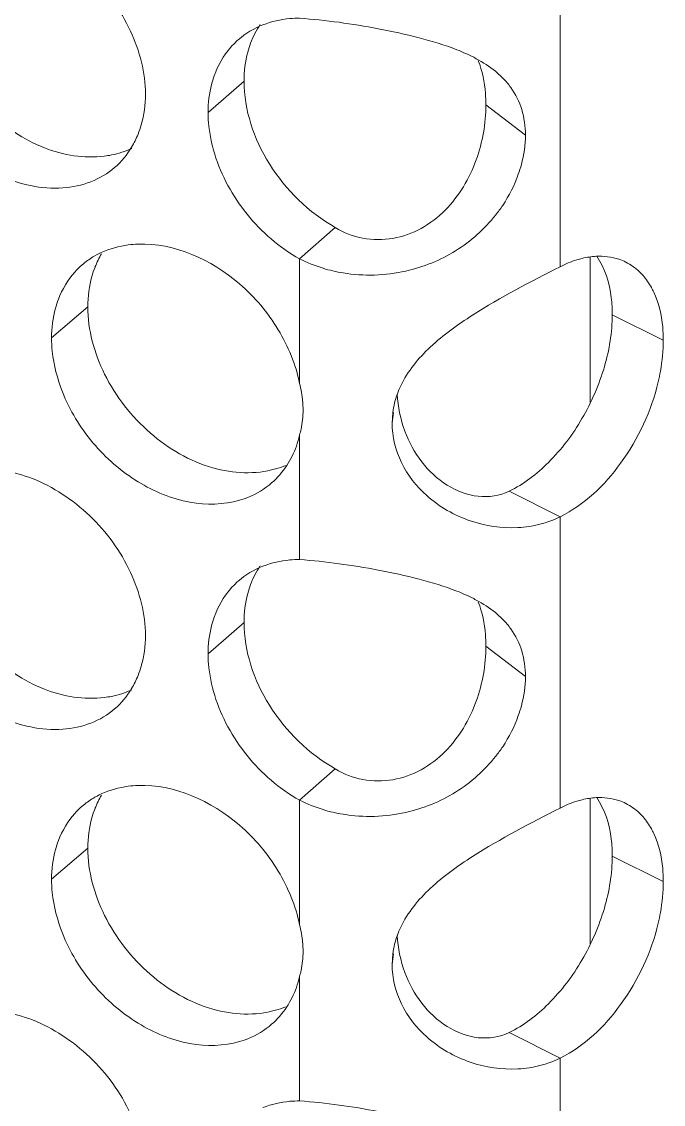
# Model space of a CAD drawing. Header units: millimetres. Extents: x 1177 to 4147, y 93 to 2194.
# Drawn here: x 2696.71 to 2706.04, y 671.73 to 687.48 of the extents above; entities that cross this region are included whole.
import ezdxf

# ---------------------------------------------------------------- set-up
doc = ezdxf.new("R2010")
doc.units = ezdxf.units.MM
doc.header["$LTSCALE"] = 0.1
doc.layers.get('0').update_dxf_attribs({"lineweight": 13})
doc.layers.add('标注', color=251, linetype='Continuous', lineweight=9)

# ---------------------------------------------------------------- blocks, each defined once
blk = doc.blocks.new('02')
for p, q in [((4632.76, 568.29), (4632.76, 574.344)), ((4627.348, 565.867), (4627.348, 568.454)), ((4627.348, 562.204), (4627.348, 564.791)), ((4632.76, 557.04), (4632.76, 563.094)), ((4627.348, 554.617), (4627.348, 557.204)), ((4627.348, 550.954), (4627.348, 553.541)), ((4632.76, 545.79), (4632.76, 551.844))]:
    blk.add_line(p, q)
for points, knots in [([(4627.348, 522.744), (4597.363, 531.299), (4553.55, 545.69), (4497.641, 568.487), (4458.71, 586.649), (4422.281, 606.068), (4388.51, 626.659), (4357.551, 648.334), (4338.416, 663.815), (4329.392, 671.722)], [0, 0, 0, 0, 0.278685, 0.411475, 0.539478, 0.662459, 0.780251, 0.892768, 1, 1, 1, 1]), ([(4626.906, 521.428), (4597.052, 529.945), (4553.424, 544.261), (4497.732, 566.923), (4458.929, 584.973), (4422.597, 604.269), (4388.892, 624.729), (4357.964, 646.263), (4338.829, 661.641), (4329.798, 669.496)], [0, 0, 0, 0, 0.278468, 0.411196, 0.539177, 0.662176, 0.780023, 0.892638, 1, 1, 1, 1]), ([(4628.518, 518.372), (4598.337, 526.935), (4554.235, 541.353), (4497.955, 564.22), (4458.766, 582.448), (4422.099, 601.945), (4388.114, 622.628), (4356.965, 644.402), (4337.717, 659.96), (4328.641, 667.907)], [0, 0, 0, 0, 0.278732, 0.411552, 0.539576, 0.662563, 0.780343, 0.892822, 1, 1, 1, 1]), ([(4328.202, 667.332), (4337.3, 659.316), (4356.601, 643.626), (4387.852, 621.677), (4421.956, 600.844), (4458.755, 581.215), (4498.091, 562.874), (4554.59, 539.876), (4598.873, 525.389), (4629.18, 516.79)], [0, 0, 0, 0, 0.107262, 0.219794, 0.337581, 0.460553, 0.588547, 0.721328, 1, 1, 1, 1])]:
    blk.add_open_spline(points, degree=3, knots=knots)
at = {"layer": '标注'}
for p, q in [((4626.196, 572.148), (4625.449, 571.498)), ((4631.219, 571.652), (4632.039, 571.024)), ((4628.091, 569.105), (4627.348, 568.454)), ((4633.383, 565.469), (4633.383, 568.488)), ((4622.951, 567.46), (4622.198, 566.811)), ((4633.843, 567.294), (4634.903, 566.764)), ((4629.284, 565.262), (4629.27, 565.039)), ((4629.301, 565.26), (4629.27, 565.039)), ((4631.7, 563.625), (4632.76, 563.094)), ((4626.196, 560.898), (4625.449, 560.248)), ((4631.219, 560.402), (4632.039, 559.774)), ((4628.091, 557.855), (4627.348, 557.204)), ((4633.383, 554.219), (4633.383, 557.238)), ((4633.383, 554.219), (4633.383, 557.238)), ((4622.951, 556.21), (4622.198, 555.561)), ((4622.951, 556.21), (4622.198, 555.561)), ((4633.843, 556.044), (4634.903, 555.514)), ((4633.843, 556.044), (4634.903, 555.514)), ((4629.284, 554.012), (4629.27, 553.789)), ((4629.284, 554.012), (4629.27, 553.789)), ((4629.301, 554.01), (4629.27, 553.789)), ((4629.301, 554.01), (4629.27, 553.789)), ((4631.7, 552.375), (4632.76, 551.844)), ((4631.7, 552.375), (4632.76, 551.844))]:
    blk.add_line(p, q, dxfattribs=at)
for centre, radius, start, end in [((4622.206, 571.758), 1.925, 329.2925, 338.318), ((4623.959, 567), 1.744, 114.6822, 121.1409), ((4623.909, 567.083), 1.647, 121.1376, 130.744), ((4624.886, 567.581), 1.918, 149.2796, 158.5755), ((4628.745, 571.24), 3.117, 243.3667, 253.0477), ((4631.209, 564.984), 1.946, 154.753, 159.9756), ((4625.364, 565.307), 2.058, 0.0408, 5.1029), ((4625.378, 565.236), 2.02, 340.5097, 347.2785), ((4626.352, 565.823), 1.805, 285.9402, 293.0214), ((4622.206, 560.508), 1.925, 329.2925, 338.318), ((4623.959, 555.75), 1.744, 114.6822, 121.1409), ((4623.959, 555.75), 1.744, 114.6822, 121.1409), ((4623.909, 555.833), 1.647, 121.1376, 130.744), ((4623.909, 555.833), 1.647, 121.1376, 130.744), ((4624.886, 556.331), 1.918, 149.2796, 158.5755), ((4624.886, 556.331), 1.918, 149.2796, 158.5755), ((4628.745, 559.99), 3.117, 243.3667, 253.0477), ((4631.209, 553.734), 1.946, 154.753, 159.9756), ((4631.209, 553.734), 1.946, 154.753, 159.9756), ((4625.364, 554.057), 2.058, 0.0408, 5.1029), ((4625.364, 554.057), 2.058, 0.0408, 5.1029), ((4625.378, 553.986), 2.02, 340.5097, 347.2785), ((4625.378, 553.986), 2.02, 340.5097, 347.2785), ((4626.352, 554.573), 1.805, 285.9402, 293.0214), ((4626.352, 554.573), 1.805, 285.9402, 293.0214)]:
    blk.add_arc(centre, radius, start, end, dxfattribs=at)
for points, knots in [([(4624.148, 571.872), (4624.148, 572.322), (4623.902, 573.258), (4623.198, 574.23), (4622.441, 574.828), (4621.65, 575.249), (4620.973, 575.363), (4620.556, 575.311)], [0, 0, 0, 0, 0.246187, 0.510826, 0.643167, 0.770525, 1, 1, 1, 1]), ([(4619.714, 574.03), (4619.714, 573.58), (4619.958, 572.644), (4620.658, 571.67), (4621.412, 571.071), (4622.201, 570.649), (4622.877, 570.536), (4623.293, 570.588)], [0, 0, 0, 0, 0.246494, 0.511184, 0.643406, 0.77061, 1, 1, 1, 1]), ([(4627.348, 573.454), (4627.281, 573.455), (4627.022, 573.444), (4626.765, 573.386), (4626.586, 573.316)], [0, 0, 0, 0, 0.258603, 1, 1, 1, 1]), ([(4630.617, 572.799), (4630.361, 572.9), (4629.819, 573.064), (4628.729, 573.296), (4627.896, 573.417), (4627.348, 573.454)], [0, 0, 0, 0, 0.246985, 0.506558, 1, 1, 1, 1]), ([(4626.077, 573.008), (4626.021, 572.959), (4625.806, 572.745), (4625.653, 572.473), (4625.576, 572.258)], [0, 0, 0, 0, 0.24633, 1, 1, 1, 1]), ([(4626.333, 572.936), (4626.31, 572.875), (4626.229, 572.62), (4626.196, 572.35), (4626.196, 572.148)], [0, 0, 0, 0, 0.242216, 1, 1, 1, 1]), ([(4631.072, 572.584), (4631.037, 572.604), (4630.889, 572.684), (4630.735, 572.752), (4630.617, 572.799)], [0, 0, 0, 0, 0.243279, 1, 1, 1, 1]), ([(4631.219, 571.652), (4631.219, 571.733), (4631.207, 572.045), (4631.143, 572.356), (4631.06, 572.572)], [0, 0, 0, 0, 0.25883, 1, 1, 1, 1]), ([(4631.571, 572.21), (4631.536, 572.246), (4631.383, 572.388), (4631.209, 572.506), (4631.072, 572.584)], [0, 0, 0, 0, 0.242896, 1, 1, 1, 1]), ([(4619.155, 572.331), (4619.327, 571.864), (4619.735, 571.205), (4620.482, 570.543), (4621.286, 570.056), (4622.193, 569.851), (4623.018, 570.024), (4623.364, 570.226), (4623.508, 570.351)], [0, 0, 0, 0, 0.272504, 0.410462, 0.544153, 0.785671, 0.895417, 1, 1, 1, 1]), ([(4625.576, 572.258), (4625.555, 572.199), (4625.48, 571.952), (4625.449, 571.693), (4625.449, 571.498)], [0, 0, 0, 0, 0.242457, 1, 1, 1, 1]), ([(4626.196, 572.148), (4626.196, 571.549), (4626.617, 570.313), (4627.539, 569.418), (4628.091, 569.105)], [0, 0, 0, 0, 0.485697, 1, 1, 1, 1]), ([(4632.039, 571.024), (4632.039, 571.204), (4631.993, 571.556), (4631.837, 571.875), (4631.738, 572.012)], [0, 0, 0, 0, 0.516274, 1, 1, 1, 1]), ([(4623.995, 571.047), (4624.02, 571.11), (4624.111, 571.376), (4624.148, 571.659), (4624.148, 571.872)], [0, 0, 0, 0, 0.241909, 1, 1, 1, 1]), ([(4628.091, 569.105), (4628.266, 568.998), (4628.66, 568.845), (4629.293, 568.844), (4629.891, 569.06), (4630.554, 569.572), (4631.079, 570.468), (4631.219, 571.267), (4631.219, 571.652)], [0, 0, 0, 0, 0.126239, 0.253462, 0.381711, 0.510421, 0.762592, 1, 1, 1, 1]), ([(4625.449, 571.498), (4625.449, 571.427), (4625.462, 571.134), (4625.521, 570.844), (4625.586, 570.632)], [0, 0, 0, 0, 0.242222, 1, 1, 1, 1]), ([(4631.892, 570.212), (4631.916, 570.28), (4631.998, 570.543), (4632.039, 570.82), (4632.039, 571.024)], [0, 0, 0, 0, 0.259472, 1, 1, 1, 1]), ([(4623.293, 570.588), (4623.343, 570.594), (4623.54, 570.626), (4623.732, 570.686), (4623.866, 570.748)], [0, 0, 0, 0, 0.255988, 1, 1, 1, 1]), ([(4625.586, 570.632), (4625.724, 570.181), (4626.195, 569.326), (4626.932, 568.689), (4627.348, 568.454)], [0, 0, 0, 0, 0.49694, 1, 1, 1, 1]), ([(4631.423, 569.367), (4631.474, 569.431), (4631.663, 569.693), (4631.812, 569.985), (4631.892, 570.212)], [0, 0, 0, 0, 0.253493, 1, 1, 1, 1]), ([(4629.554, 568.2), (4629.917, 568.282), (4630.624, 568.566), (4631.193, 569.074), (4631.423, 569.367)], [0, 0, 0, 0, 0.500039, 1, 1, 1, 1]), ([(4623.995, 568.761), (4623.927, 568.758), (4623.666, 568.736), (4623.407, 568.665), (4623.231, 568.584)], [0, 0, 0, 0, 0.258302, 1, 1, 1, 1]), ([(4627.348, 565.867), (4627.27, 566.259), (4626.947, 567.031), (4625.94, 568.239), (4624.749, 568.791), (4623.995, 568.761)], [0, 0, 0, 0, 0.254485, 0.51933, 1, 1, 1, 1]), ([(4633.22, 568.464), (4633.182, 568.455), (4633.024, 568.411), (4632.871, 568.347), (4632.76, 568.29)], [0, 0, 0, 0, 0.240401, 1, 1, 1, 1]), ([(4634.124, 568.386), (4634.078, 568.409), (4633.883, 568.491), (4633.666, 568.516), (4633.507, 568.507)], [0, 0, 0, 0, 0.244197, 1, 1, 1, 1]), ([(4633.843, 567.294), (4633.843, 567.411), (4633.82, 567.833), (4633.692, 568.259), (4633.519, 568.511)], [0, 0, 0, 0, 0.277223, 1, 1, 1, 1]), ([(4634.483, 568.106), (4634.457, 568.135), (4634.352, 568.245), (4634.225, 568.335), (4634.124, 568.386)], [0, 0, 0, 0, 0.255757, 1, 1, 1, 1]), ([(4622.834, 568.33), (4622.779, 568.283), (4622.571, 568.078), (4622.419, 567.819), (4622.341, 567.614)], [0, 0, 0, 0, 0.246444, 1, 1, 1, 1]), ([(4623.101, 568.281), (4623.076, 568.218), (4622.987, 567.953), (4622.951, 567.672), (4622.951, 567.46)], [0, 0, 0, 0, 0.241851, 1, 1, 1, 1]), ([(4627.836, 568.258), (4627.973, 568.217), (4628.535, 568.085), (4629.131, 568.105), (4629.554, 568.2)], [0, 0, 0, 0, 0.247904, 1, 1, 1, 1]), ([(4632.76, 568.29), (4632.143, 567.976), (4631.2, 567.489), (4630.058, 566.679), (4629.594, 566.121), (4629.449, 565.814)], [0, 0, 0, 0, 0.495433, 0.757141, 1, 1, 1, 1]), ([(4634.703, 567.765), (4634.688, 567.796), (4634.627, 567.917), (4634.549, 568.03), (4634.483, 568.106)], [0, 0, 0, 0, 0.259078, 1, 1, 1, 1]), ([(4634.903, 566.764), (4634.903, 566.856), (4634.888, 567.197), (4634.81, 567.539), (4634.703, 567.765)], [0, 0, 0, 0, 0.270179, 1, 1, 1, 1]), ([(4622.341, 567.614), (4622.317, 567.552), (4622.232, 567.293), (4622.198, 567.018), (4622.198, 566.811)], [0, 0, 0, 0, 0.242016, 1, 1, 1, 1]), ([(4622.951, 567.46), (4622.951, 566.979), (4623.228, 565.977), (4624.17, 564.779), (4625.446, 564.021), (4626.431, 563.968), (4626.848, 564.088)], [0, 0, 0, 0, 0.249772, 0.517807, 0.774905, 1, 1, 1, 1]), ([(4631.7, 563.625), (4632.004, 563.773), (4632.586, 564.222), (4633.258, 565.119), (4633.716, 566.171), (4633.843, 566.929), (4633.843, 567.294)], [0, 0, 0, 0, 0.229092, 0.487552, 0.752826, 1, 1, 1, 1]), ([(4622.198, 566.811), (4622.198, 566.719), (4622.219, 566.337), (4622.318, 565.961), (4622.424, 565.69)], [0, 0, 0, 0, 0.240389, 1, 1, 1, 1]), ([(4634.797, 565.898), (4634.814, 565.971), (4634.874, 566.256), (4634.903, 566.548), (4634.903, 566.764)], [0, 0, 0, 0, 0.259711, 1, 1, 1, 1]), ([(4632.76, 563.094), (4633.263, 563.34), (4634.147, 564.199), (4634.654, 565.294), (4634.797, 565.898)], [0, 0, 0, 0, 0.474199, 1, 1, 1, 1]), ([(4622.424, 565.69), (4622.574, 565.308), (4623.01, 564.588), (4623.936, 563.781), (4625.012, 563.332), (4625.772, 563.342), (4626.103, 563.437)], [0, 0, 0, 0, 0.264547, 0.530604, 0.77855, 1, 1, 1, 1]), ([(4627.348, 564.791), (4627.36, 564.832), (4627.404, 565.001), (4627.421, 565.177), (4627.421, 565.309)], [0, 0, 0, 0, 0.244815, 1, 1, 1, 1]), ([(4629.27, 565.039), (4629.27, 564.758), (4629.414, 564.183), (4629.778, 563.725), (4629.993, 563.533)], [0, 0, 0, 0, 0.492878, 1, 1, 1, 1]), ([(4629.536, 564.875), (4629.62, 564.648), (4629.853, 564.217), (4630.379, 563.72), (4631.037, 563.461), (4631.505, 563.53), (4631.7, 563.625)], [0, 0, 0, 0, 0.26133, 0.51967, 0.766766, 1, 1, 1, 1]), ([(4624.148, 560.622), (4624.148, 561.072), (4623.902, 562.008), (4623.198, 562.98), (4622.441, 563.578), (4621.65, 563.999), (4620.973, 564.113), (4620.556, 564.061)], [0, 0, 0, 0, 0.246187, 0.510826, 0.643167, 0.770525, 1, 1, 1, 1]), ([(4626.103, 563.437), (4626.165, 563.455), (4626.405, 563.537), (4626.627, 563.673), (4626.769, 563.797)], [0, 0, 0, 0, 0.255293, 1, 1, 1, 1]), ([(4629.993, 563.533), (4630.252, 563.301), (4630.86, 562.952), (4631.552, 562.852), (4631.885, 562.87)], [0, 0, 0, 0, 0.510314, 1, 1, 1, 1]), ([(4631.885, 562.87), (4631.962, 562.875), (4632.263, 562.906), (4632.559, 562.995), (4632.76, 563.094)], [0, 0, 0, 0, 0.256926, 1, 1, 1, 1]), ([(4619.714, 562.78), (4619.714, 562.33), (4619.958, 561.394), (4620.658, 560.42), (4621.412, 559.821), (4622.201, 559.399), (4622.877, 559.286), (4623.293, 559.338)], [0, 0, 0, 0, 0.246494, 0.511184, 0.643406, 0.77061, 1, 1, 1, 1]), ([(4627.348, 562.204), (4627.281, 562.205), (4627.022, 562.194), (4626.765, 562.136), (4626.586, 562.066)], [0, 0, 0, 0, 0.258603, 1, 1, 1, 1]), ([(4630.617, 561.549), (4630.361, 561.65), (4629.819, 561.814), (4628.729, 562.046), (4627.896, 562.167), (4627.348, 562.204)], [0, 0, 0, 0, 0.246985, 0.506558, 1, 1, 1, 1]), ([(4626.077, 561.758), (4626.021, 561.709), (4625.806, 561.495), (4625.653, 561.223), (4625.576, 561.008)], [0, 0, 0, 0, 0.24633, 1, 1, 1, 1]), ([(4626.333, 561.686), (4626.31, 561.625), (4626.229, 561.37), (4626.196, 561.1), (4626.196, 560.898)], [0, 0, 0, 0, 0.242216, 1, 1, 1, 1]), ([(4631.072, 561.334), (4631.037, 561.354), (4630.889, 561.434), (4630.735, 561.502), (4630.617, 561.549)], [0, 0, 0, 0, 0.243279, 1, 1, 1, 1]), ([(4631.219, 560.402), (4631.219, 560.483), (4631.207, 560.795), (4631.143, 561.106), (4631.06, 561.322)], [0, 0, 0, 0, 0.25883, 1, 1, 1, 1]), ([(4631.571, 560.96), (4631.536, 560.996), (4631.383, 561.138), (4631.209, 561.256), (4631.072, 561.334)], [0, 0, 0, 0, 0.242896, 1, 1, 1, 1]), ([(4619.155, 561.081), (4619.327, 560.614), (4619.735, 559.955), (4620.482, 559.293), (4621.286, 558.806), (4622.193, 558.601), (4623.018, 558.774), (4623.364, 558.976), (4623.508, 559.101)], [0, 0, 0, 0, 0.272504, 0.410462, 0.544153, 0.785671, 0.895417, 1, 1, 1, 1]), ([(4625.576, 561.008), (4625.555, 560.949), (4625.48, 560.702), (4625.449, 560.443), (4625.449, 560.248)], [0, 0, 0, 0, 0.242457, 1, 1, 1, 1]), ([(4626.196, 560.898), (4626.196, 560.299), (4626.617, 559.063), (4627.539, 558.168), (4628.091, 557.855)], [0, 0, 0, 0, 0.485697, 1, 1, 1, 1]), ([(4632.039, 559.774), (4632.039, 559.954), (4631.993, 560.306), (4631.837, 560.625), (4631.738, 560.762)], [0, 0, 0, 0, 0.516274, 1, 1, 1, 1]), ([(4623.995, 559.797), (4624.02, 559.86), (4624.111, 560.126), (4624.148, 560.409), (4624.148, 560.622)], [0, 0, 0, 0, 0.241909, 1, 1, 1, 1]), ([(4628.091, 557.855), (4628.266, 557.748), (4628.66, 557.595), (4629.293, 557.594), (4629.891, 557.81), (4630.554, 558.322), (4631.079, 559.218), (4631.219, 560.017), (4631.219, 560.402)], [0, 0, 0, 0, 0.126239, 0.253462, 0.381711, 0.510421, 0.762592, 1, 1, 1, 1]), ([(4625.449, 560.248), (4625.449, 560.177), (4625.462, 559.884), (4625.521, 559.594), (4625.586, 559.382)], [0, 0, 0, 0, 0.242222, 1, 1, 1, 1]), ([(4631.892, 558.962), (4631.916, 559.03), (4631.998, 559.293), (4632.039, 559.57), (4632.039, 559.774)], [0, 0, 0, 0, 0.259472, 1, 1, 1, 1]), ([(4623.293, 559.338), (4623.343, 559.344), (4623.54, 559.376), (4623.732, 559.436), (4623.866, 559.498)], [0, 0, 0, 0, 0.255988, 1, 1, 1, 1]), ([(4625.586, 559.382), (4625.724, 558.931), (4626.195, 558.076), (4626.932, 557.439), (4627.348, 557.204)], [0, 0, 0, 0, 0.49694, 1, 1, 1, 1]), ([(4631.423, 558.117), (4631.474, 558.181), (4631.663, 558.443), (4631.812, 558.735), (4631.892, 558.962)], [0, 0, 0, 0, 0.253493, 1, 1, 1, 1]), ([(4629.554, 556.95), (4629.917, 557.032), (4630.624, 557.316), (4631.193, 557.824), (4631.423, 558.117)], [0, 0, 0, 0, 0.500039, 1, 1, 1, 1]), ([(4623.995, 557.511), (4623.927, 557.508), (4623.666, 557.486), (4623.407, 557.415), (4623.231, 557.334)], [0, 0, 0, 0, 0.258302, 1, 1, 1, 1]), ([(4623.995, 557.511), (4623.927, 557.508), (4623.666, 557.486), (4623.407, 557.415), (4623.231, 557.334)], [0, 0, 0, 0, 0.258302, 1, 1, 1, 1]), ([(4627.348, 554.617), (4627.27, 555.009), (4626.947, 555.781), (4625.94, 556.989), (4624.749, 557.541), (4623.995, 557.511)], [0, 0, 0, 0, 0.254485, 0.51933, 1, 1, 1, 1]), ([(4627.348, 554.617), (4627.27, 555.009), (4626.947, 555.781), (4625.94, 556.989), (4624.749, 557.541), (4623.995, 557.511)], [0, 0, 0, 0, 0.254485, 0.51933, 1, 1, 1, 1]), ([(4633.22, 557.214), (4633.182, 557.205), (4633.024, 557.161), (4632.871, 557.097), (4632.76, 557.04)], [0, 0, 0, 0, 0.240401, 1, 1, 1, 1]), ([(4633.22, 557.214), (4633.182, 557.205), (4633.024, 557.161), (4632.871, 557.097), (4632.76, 557.04)], [0, 0, 0, 0, 0.240401, 1, 1, 1, 1]), ([(4634.124, 557.136), (4634.078, 557.159), (4633.883, 557.241), (4633.666, 557.266), (4633.507, 557.257)], [0, 0, 0, 0, 0.244197, 1, 1, 1, 1]), ([(4634.124, 557.136), (4634.078, 557.159), (4633.883, 557.241), (4633.666, 557.266), (4633.507, 557.257)], [0, 0, 0, 0, 0.244197, 1, 1, 1, 1]), ([(4633.843, 556.044), (4633.843, 556.161), (4633.82, 556.583), (4633.692, 557.009), (4633.519, 557.261)], [0, 0, 0, 0, 0.277223, 1, 1, 1, 1]), ([(4633.843, 556.044), (4633.843, 556.161), (4633.82, 556.583), (4633.692, 557.009), (4633.519, 557.261)], [0, 0, 0, 0, 0.277223, 1, 1, 1, 1]), ([(4634.483, 556.856), (4634.457, 556.885), (4634.352, 556.995), (4634.225, 557.085), (4634.124, 557.136)], [0, 0, 0, 0, 0.255757, 1, 1, 1, 1]), ([(4634.483, 556.856), (4634.457, 556.885), (4634.352, 556.995), (4634.225, 557.085), (4634.124, 557.136)], [0, 0, 0, 0, 0.255757, 1, 1, 1, 1]), ([(4622.834, 557.08), (4622.779, 557.033), (4622.571, 556.828), (4622.419, 556.569), (4622.341, 556.364)], [0, 0, 0, 0, 0.246444, 1, 1, 1, 1]), ([(4622.834, 557.08), (4622.779, 557.033), (4622.571, 556.828), (4622.419, 556.569), (4622.341, 556.364)], [0, 0, 0, 0, 0.246444, 1, 1, 1, 1]), ([(4623.101, 557.031), (4623.076, 556.968), (4622.987, 556.703), (4622.951, 556.422), (4622.951, 556.21)], [0, 0, 0, 0, 0.241851, 1, 1, 1, 1]), ([(4623.101, 557.031), (4623.076, 556.968), (4622.987, 556.703), (4622.951, 556.422), (4622.951, 556.21)], [0, 0, 0, 0, 0.241851, 1, 1, 1, 1]), ([(4627.836, 557.008), (4627.973, 556.967), (4628.535, 556.835), (4629.131, 556.855), (4629.554, 556.95)], [0, 0, 0, 0, 0.247904, 1, 1, 1, 1]), ([(4632.76, 557.04), (4632.143, 556.726), (4631.2, 556.239), (4630.058, 555.429), (4629.594, 554.871), (4629.449, 554.564)], [0, 0, 0, 0, 0.495433, 0.757141, 1, 1, 1, 1]), ([(4632.76, 557.04), (4632.143, 556.726), (4631.2, 556.239), (4630.058, 555.429), (4629.594, 554.871), (4629.449, 554.564)], [0, 0, 0, 0, 0.495433, 0.757141, 1, 1, 1, 1]), ([(4634.703, 556.515), (4634.688, 556.546), (4634.627, 556.667), (4634.549, 556.78), (4634.483, 556.856)], [0, 0, 0, 0, 0.259078, 1, 1, 1, 1]), ([(4634.703, 556.515), (4634.688, 556.546), (4634.627, 556.667), (4634.549, 556.78), (4634.483, 556.856)], [0, 0, 0, 0, 0.259078, 1, 1, 1, 1]), ([(4634.903, 555.514), (4634.903, 555.606), (4634.888, 555.947), (4634.81, 556.289), (4634.703, 556.515)], [0, 0, 0, 0, 0.270179, 1, 1, 1, 1]), ([(4634.903, 555.514), (4634.903, 555.606), (4634.888, 555.947), (4634.81, 556.289), (4634.703, 556.515)], [0, 0, 0, 0, 0.270179, 1, 1, 1, 1]), ([(4622.341, 556.364), (4622.317, 556.302), (4622.232, 556.043), (4622.198, 555.768), (4622.198, 555.561)], [0, 0, 0, 0, 0.242016, 1, 1, 1, 1]), ([(4622.341, 556.364), (4622.317, 556.302), (4622.232, 556.043), (4622.198, 555.768), (4622.198, 555.561)], [0, 0, 0, 0, 0.242016, 1, 1, 1, 1]), ([(4622.951, 556.21), (4622.951, 555.729), (4623.228, 554.727), (4624.17, 553.529), (4625.446, 552.771), (4626.431, 552.718), (4626.848, 552.838)], [0, 0, 0, 0, 0.249772, 0.517807, 0.774905, 1, 1, 1, 1]), ([(4622.951, 556.21), (4622.951, 555.729), (4623.228, 554.727), (4624.17, 553.529), (4625.446, 552.771), (4626.431, 552.718), (4626.848, 552.838)], [0, 0, 0, 0, 0.249772, 0.517807, 0.774905, 1, 1, 1, 1]), ([(4631.7, 552.375), (4632.004, 552.523), (4632.586, 552.972), (4633.258, 553.869), (4633.716, 554.921), (4633.843, 555.679), (4633.843, 556.044)], [0, 0, 0, 0, 0.229092, 0.487552, 0.752826, 1, 1, 1, 1]), ([(4631.7, 552.375), (4632.004, 552.523), (4632.586, 552.972), (4633.258, 553.869), (4633.716, 554.921), (4633.843, 555.679), (4633.843, 556.044)], [0, 0, 0, 0, 0.229092, 0.487552, 0.752826, 1, 1, 1, 1]), ([(4622.198, 555.561), (4622.198, 555.469), (4622.219, 555.087), (4622.318, 554.711), (4622.424, 554.44)], [0, 0, 0, 0, 0.240389, 1, 1, 1, 1]), ([(4622.198, 555.561), (4622.198, 555.469), (4622.219, 555.087), (4622.318, 554.711), (4622.424, 554.44)], [0, 0, 0, 0, 0.240389, 1, 1, 1, 1]), ([(4634.797, 554.648), (4634.814, 554.721), (4634.874, 555.006), (4634.903, 555.298), (4634.903, 555.514)], [0, 0, 0, 0, 0.259711, 1, 1, 1, 1]), ([(4634.797, 554.648), (4634.814, 554.721), (4634.874, 555.006), (4634.903, 555.298), (4634.903, 555.514)], [0, 0, 0, 0, 0.259711, 1, 1, 1, 1]), ([(4632.76, 551.844), (4633.263, 552.09), (4634.147, 552.949), (4634.654, 554.044), (4634.797, 554.648)], [0, 0, 0, 0, 0.474199, 1, 1, 1, 1]), ([(4632.76, 551.844), (4633.263, 552.09), (4634.147, 552.949), (4634.654, 554.044), (4634.797, 554.648)], [0, 0, 0, 0, 0.474199, 1, 1, 1, 1]), ([(4622.424, 554.44), (4622.574, 554.058), (4623.01, 553.338), (4623.936, 552.531), (4625.012, 552.082), (4625.772, 552.092), (4626.103, 552.187)], [0, 0, 0, 0, 0.264547, 0.530604, 0.77855, 1, 1, 1, 1]), ([(4622.424, 554.44), (4622.574, 554.058), (4623.01, 553.338), (4623.936, 552.531), (4625.012, 552.082), (4625.772, 552.092), (4626.103, 552.187)], [0, 0, 0, 0, 0.264547, 0.530604, 0.77855, 1, 1, 1, 1]), ([(4627.348, 553.541), (4627.36, 553.582), (4627.404, 553.751), (4627.421, 553.927), (4627.421, 554.059)], [0, 0, 0, 0, 0.244815, 1, 1, 1, 1]), ([(4627.348, 553.541), (4627.36, 553.582), (4627.404, 553.751), (4627.421, 553.927), (4627.421, 554.059)], [0, 0, 0, 0, 0.244815, 1, 1, 1, 1]), ([(4629.27, 553.789), (4629.27, 553.508), (4629.414, 552.933), (4629.778, 552.475), (4629.993, 552.283)], [0, 0, 0, 0, 0.492878, 1, 1, 1, 1]), ([(4629.27, 553.789), (4629.27, 553.508), (4629.414, 552.933), (4629.778, 552.475), (4629.993, 552.283)], [0, 0, 0, 0, 0.492878, 1, 1, 1, 1]), ([(4629.536, 553.625), (4629.62, 553.398), (4629.853, 552.967), (4630.379, 552.47), (4631.037, 552.211), (4631.505, 552.28), (4631.7, 552.375)], [0, 0, 0, 0, 0.26133, 0.51967, 0.766766, 1, 1, 1, 1]), ([(4629.536, 553.625), (4629.62, 553.398), (4629.853, 552.967), (4630.379, 552.47), (4631.037, 552.211), (4631.505, 552.28), (4631.7, 552.375)], [0, 0, 0, 0, 0.26133, 0.51967, 0.766766, 1, 1, 1, 1]), ([(4624.148, 549.372), (4624.148, 549.822), (4623.902, 550.758), (4623.198, 551.73), (4622.441, 552.328), (4621.65, 552.749), (4620.973, 552.863), (4620.556, 552.811)], [0, 0, 0, 0, 0.246187, 0.510826, 0.643167, 0.770525, 1, 1, 1, 1]), ([(4626.103, 552.187), (4626.165, 552.205), (4626.405, 552.287), (4626.627, 552.423), (4626.769, 552.547)], [0, 0, 0, 0, 0.255293, 1, 1, 1, 1]), ([(4626.103, 552.187), (4626.165, 552.205), (4626.405, 552.287), (4626.627, 552.423), (4626.769, 552.547)], [0, 0, 0, 0, 0.255293, 1, 1, 1, 1]), ([(4629.993, 552.283), (4630.252, 552.051), (4630.86, 551.702), (4631.552, 551.602), (4631.885, 551.62)], [0, 0, 0, 0, 0.510314, 1, 1, 1, 1]), ([(4629.993, 552.283), (4630.252, 552.051), (4630.86, 551.702), (4631.552, 551.602), (4631.885, 551.62)], [0, 0, 0, 0, 0.510314, 1, 1, 1, 1]), ([(4631.885, 551.62), (4631.962, 551.625), (4632.263, 551.656), (4632.559, 551.745), (4632.76, 551.844)], [0, 0, 0, 0, 0.256926, 1, 1, 1, 1]), ([(4631.885, 551.62), (4631.962, 551.625), (4632.263, 551.656), (4632.559, 551.745), (4632.76, 551.844)], [0, 0, 0, 0, 0.256926, 1, 1, 1, 1]), ([(4619.714, 551.53), (4619.714, 551.08), (4619.958, 550.144), (4620.658, 549.17), (4621.412, 548.571), (4622.201, 548.149), (4622.877, 548.036), (4623.293, 548.088)], [0, 0, 0, 0, 0.246494, 0.511184, 0.643406, 0.77061, 1, 1, 1, 1]), ([(4627.348, 550.954), (4627.281, 550.955), (4627.022, 550.944), (4626.765, 550.886), (4626.586, 550.816)], [0, 0, 0, 0, 0.258603, 1, 1, 1, 1]), ([(4630.617, 550.299), (4630.361, 550.4), (4629.819, 550.564), (4628.729, 550.796), (4627.896, 550.917), (4627.348, 550.954)], [0, 0, 0, 0, 0.246985, 0.506558, 1, 1, 1, 1])]:
    blk.add_open_spline(points, degree=3, knots=knots, dxfattribs=at)
for points in [[(4626.586, 573.316), (4626.402, 573.243), (4626.226, 573.139), (4626.077, 573.008)], [(4626.53, 573.324), (4626.449, 573.203), (4626.383, 573.072), (4626.333, 572.936)], [(4631.738, 572.012), (4631.688, 572.082), (4631.632, 572.148), (4631.571, 572.21)], [(4623.508, 570.351), (4623.647, 570.471), (4623.767, 570.617), (4623.861, 570.775)], [(4633.507, 568.507), (4633.411, 568.502), (4633.314, 568.487), (4633.22, 568.464)], [(4627.413, 565.49), (4627.402, 565.617), (4627.379, 565.743), (4627.348, 565.867)], [(4629.381, 565.65), (4629.335, 565.525), (4629.302, 565.394), (4629.285, 565.262)], [(4629.377, 565.645), (4629.391, 565.383), (4629.445, 565.12), (4629.536, 564.875)], [(4627.082, 564.157), (4627.164, 564.283), (4627.232, 564.42), (4627.282, 564.562)], [(4626.769, 563.797), (4626.889, 563.902), (4626.995, 564.024), (4627.082, 564.157)], [(4626.586, 562.066), (4626.402, 561.993), (4626.226, 561.889), (4626.077, 561.758)], [(4626.53, 562.074), (4626.449, 561.953), (4626.383, 561.822), (4626.333, 561.686)], [(4631.738, 560.762), (4631.688, 560.832), (4631.632, 560.898), (4631.571, 560.96)], [(4623.508, 559.101), (4623.647, 559.221), (4623.767, 559.367), (4623.861, 559.525)], [(4633.507, 557.257), (4633.411, 557.252), (4633.314, 557.237), (4633.22, 557.214)], [(4633.507, 557.257), (4633.411, 557.252), (4633.314, 557.237), (4633.22, 557.214)], [(4627.413, 554.24), (4627.402, 554.367), (4627.379, 554.493), (4627.348, 554.617)], [(4627.413, 554.24), (4627.402, 554.367), (4627.379, 554.493), (4627.348, 554.617)], [(4629.381, 554.4), (4629.335, 554.275), (4629.302, 554.144), (4629.285, 554.012)], [(4629.381, 554.4), (4629.335, 554.275), (4629.302, 554.144), (4629.285, 554.012)], [(4629.377, 554.395), (4629.391, 554.133), (4629.445, 553.87), (4629.536, 553.625)], [(4629.377, 554.395), (4629.391, 554.133), (4629.445, 553.87), (4629.536, 553.625)], [(4627.082, 552.907), (4627.164, 553.033), (4627.232, 553.17), (4627.282, 553.312)], [(4627.082, 552.907), (4627.164, 553.033), (4627.232, 553.17), (4627.282, 553.312)], [(4626.769, 552.547), (4626.889, 552.652), (4626.995, 552.774), (4627.082, 552.907)], [(4626.769, 552.547), (4626.889, 552.652), (4626.995, 552.774), (4627.082, 552.907)]]:
    blk.add_open_spline(points, degree=3, dxfattribs=at)

msp = doc.modelspace()

# ---------------------------------------------------------------- block references
at = {"xscale": 0.7, "yscale": 0.7, "zscale": 0.7}
msp.add_blockref('02', (-538.391, 286.112), dxfattribs=at)

doc.saveas('drawing.dxf')
